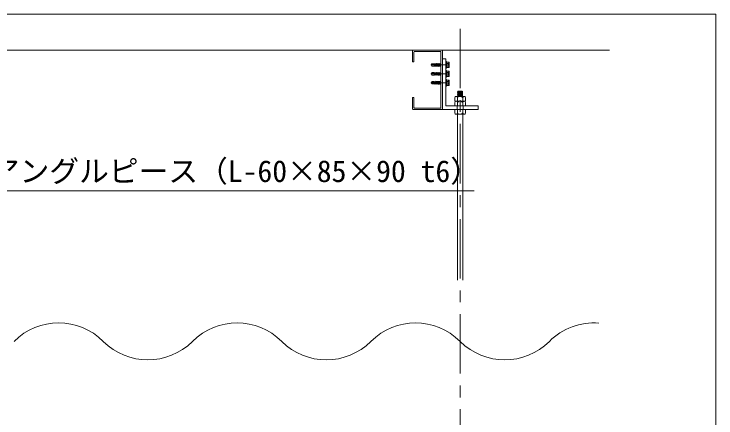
# Model space of a CAD drawing. Units: millimetres at full size, sheet at 1:20; details may follow other scales. Extents: x -4155 to 4045, y -2866 to 2834.
# Drawn here: x 2865 to 4045, y 2155 to 2834 of the extents above; entities that cross this region are included whole.
import ezdxf
from ezdxf.enums import TextEntityAlignment as Align

# ---------------------------------------------------------------- set-up
doc = ezdxf.new("R2010")
doc.units = ezdxf.units.MM
doc.header["$LTSCALE"] = 20
doc.linetypes.add('CHAIN1', pattern=[8, 5, -1, 1, -1])
for name, color, linetype, lineweight in [('1-0_断面', 7, 'Continuous', 9), ('1-1_寸法', 7, 'Continuous', 9), ('1-2_文字', 7, 'Continuous', 9), ('F-0_図枠', 7, 'Continuous', 9)]:
    doc.layers.add(name, color=color, linetype=linetype, lineweight=lineweight)
doc.styles.add('ＭＳ ゴシック', font='')
doc.styles.get('ＭＳ ゴシック').set_extended_font_data('MS Gothic')

msp = doc.modelspace()

# ---------------------------------------------------------------- linework, layer by layer
at = {"layer": '1-0_断面', "color": 4, "linetype": 'CHAIN1'}
for p, q in [((3615.01, 2809.62), (3615.01, 1194.73)), ((3597.04, 2748.8), (3565.73, 2748.8)), ((3597.04, 2733.8), (3565.73, 2733.8)), ((3597.04, 2718.8), (3565.73, 2718.8))]:
    msp.add_line(p, q, dxfattribs=at)
at = {"layer": '1-0_断面'}
for p, q in [((-175.46, 2773.8), (3865.94, 2773.8)), ((3536.14, 2773.8), (3584.14, 2773.8)), ((3535.14, 2772.8), (3535.14, 2753.8)), ((3537.44, 2770.5), (3537.44, 2753.8)), ((3581.84, 2771.5), (3538.44, 2771.5)), ((3582.84, 2677.1), (3582.84, 2770.5)), ((3585.14, 2772.8), (3585.14, 2674.8)), ((3535.14, 2753.8), (3537.44, 2753.8)), ((3585.14, 2758.8), (3591.14, 2758.8)), ((3585.14, 2758.8), (3591.14, 2758.8)), ((3585.14, 2758.8), (3591.14, 2758.8)), ((3585.14, 2674.8), (3585.14, 2758.8)), ((3591.14, 2680.8), (3591.14, 2758.8)), ((3537.44, 2677.1), (3537.44, 2693.8)), ((3606.01, 2693.78), (3606.01, 2687.8)), ((3608.26, 2695.8), (3621.76, 2695.8)), ((3610.51, 2693.3), (3610.51, 2687.8)), ((3619.51, 2693.3), (3619.51, 2687.8)), ((3624.01, 2693.78), (3624.01, 2687.8)), ((3592.14, 2679.8), (3645.14, 2679.8)), ((3606.01, 2687.8), (3608.26, 2687.8)), ((3606.01, 2685.78), (3606.01, 2679.8)), ((3606.01, 2679.8), (3624.01, 2679.8)), ((3608.26, 2687.8), (3621.76, 2687.8)), ((3610.14, 2679.8), (3610.14, 2673.8)), ((3610.51, 2685.3), (3610.51, 2679.8)), ((3615.14, 2679.8), (3615.14, 2673.8)), ((3615.14, 2679.8), (3615.14, 2673.8)), ((3615.14, 2679.8), (3615.14, 2673.8)), ((3619.51, 2685.3), (3619.51, 2679.8)), ((3620.14, 2679.8), (3620.14, 2673.8)), ((3621.76, 2687.8), (3624.01, 2687.8)), ((3624.01, 2685.78), (3624.01, 2679.8)), ((3645.14, 2679.8), (3645.14, 2673.8)), ((3645.14, 2679.8), (3645.14, 2673.8)), ((3645.14, 2679.8), (3645.14, 2673.8)), ((3536.14, 2673.8), (3560.9, 2673.8)), ((3538.44, 2676.1), (3581.84, 2676.1)), ((3560.9, 2673.8), (3584.14, 2673.8)), ((3586.14, 2673.8), (3645.14, 2673.8)), ((3606.01, 2667.83), (3606.01, 2673.8)), ((3610.51, 2668.3), (3610.51, 2673.8)), ((3619.51, 2668.3), (3619.51, 2673.8)), ((3624.01, 2667.83), (3624.01, 2673.8)), ((3608.26, 2665.8), (3621.76, 2665.8)), ((3608.26, 2665.8), (3621.76, 2665.8)), ((3610.51, 2387.05), (3610.51, 2665.8)), ((3619.51, 2387.05), (3619.51, 2665.8))]:
    msp.add_line(p, q, dxfattribs=at)
at = {"layer": '1-0_断面', "color": 4}
for p, q in [((3567.69, 2750.79), (3566.14, 2748.8)), ((3571.36, 2750.79), (3567.69, 2750.79)), ((3572.46, 2750.27), (3571.36, 2750.79)), ((3571.78, 2750.59), (3573.89, 2750.59)), ((3573.06, 2749.7), (3572.46, 2750.27)), ((3572.61, 2750.13), (3573.77, 2750.13)), ((3573.72, 2747.02), (3574.67, 2750.59)), ((3574.55, 2750.13), (3575.52, 2750.13)), ((3574.67, 2750.59), (3575.64, 2750.59)), ((3574.69, 2747.02), (3575.64, 2750.59)), ((3575.47, 2747.02), (3576.42, 2750.59)), ((3576.3, 2750.13), (3577.27, 2750.13)), ((3576.42, 2750.59), (3577.39, 2750.59)), ((3576.44, 2747.02), (3577.39, 2750.59)), ((3577.21, 2747.02), (3578.17, 2750.59)), ((3578.05, 2750.13), (3578.33, 2750.13)), ((3578.17, 2750.59), (3578.31, 2750.59)), ((3578.33, 2747.57), (3579.14, 2750.59)), ((3578.33, 2750.59), (3579.14, 2750.59)), ((3578.33, 2750.13), (3579.02, 2750.13)), ((3578.96, 2747.02), (3579.92, 2750.59)), ((3579.8, 2750.13), (3580.77, 2750.13)), ((3579.92, 2750.59), (3580.89, 2750.59)), ((3579.94, 2747.02), (3580.89, 2750.59)), ((3580.71, 2747.02), (3581.67, 2750.59)), ((3580.89, 2750.59), (3581.47, 2751.3)), ((3581.47, 2751.3), (3581.67, 2750.59)), ((3581.47, 2751.3), (3581.67, 2750.59)), ((3581.55, 2750.13), (3582.52, 2750.13)), ((3581.55, 2750.13), (3582.13, 2750.13)), ((3581.67, 2750.59), (3582.64, 2750.59)), ((3581.67, 2750.59), (3582.13, 2750.59)), ((3581.69, 2747.02), (3582.64, 2750.59)), ((3582.64, 2750.59), (3582.84, 2750.83)), ((3591.14, 2754.3), (3591.94, 2754.3)), ((3591.14, 2744.46), (3591.14, 2753.14)), ((3591.94, 2743.3), (3591.94, 2754.3)), ((3596.14, 2753.4), (3591.94, 2753.4)), ((3595.07, 2751.08), (3591.94, 2751.08)), ((3596.34, 2744.4), (3596.34, 2753.2)), ((3567.77, 2746.76), (3566.14, 2748.8)), ((3571.23, 2746.76), (3567.77, 2746.76)), ((3571.19, 2747.02), (3571.67, 2748.81)), ((3573.06, 2749.7), (3571.74, 2749.46)), ((3571.97, 2747.02), (3572.44, 2748.81)), ((3572.09, 2747.48), (3573.06, 2747.48)), ((3573.72, 2747.02), (3574.69, 2747.02)), ((3573.84, 2747.48), (3574.81, 2747.48)), ((3575.47, 2747.02), (3576.44, 2747.02)), ((3575.59, 2747.48), (3576.56, 2747.48)), ((3577.21, 2747.02), (3578.19, 2747.02)), ((3577.34, 2747.48), (3578.31, 2747.48)), ((3578.19, 2747.02), (3578.27, 2747.31)), ((3578.19, 2747.02), (3578.33, 2746.49)), ((3578.33, 2746.49), (3578.38, 2746.3)), ((3578.38, 2746.3), (3578.96, 2747.02)), ((3578.96, 2747.02), (3579.94, 2747.02)), ((3579.09, 2747.48), (3580.06, 2747.48)), ((3580.71, 2747.02), (3581.69, 2747.02)), ((3580.84, 2747.48), (3581.81, 2747.48)), ((3581.69, 2747.02), (3582.13, 2748.69)), ((3582.46, 2747.02), (3582.84, 2748.41)), ((3582.46, 2747.02), (3582.84, 2747.02)), ((3582.59, 2747.48), (3582.84, 2747.48)), ((3591.14, 2743.3), (3591.94, 2743.3)), ((3591.14, 2739.3), (3591.94, 2739.3)), ((3591.14, 2729.46), (3591.14, 2738.14)), ((3595.07, 2746.53), (3591.94, 2746.53)), ((3596.14, 2744.2), (3591.94, 2744.2)), ((3591.94, 2728.3), (3591.94, 2739.3)), ((3596.14, 2738.4), (3591.94, 2738.4)), ((3596.34, 2729.4), (3596.34, 2738.2)), ((3567.69, 2735.79), (3566.14, 2733.8)), ((3567.77, 2731.76), (3566.14, 2733.8)), ((3571.36, 2735.79), (3567.69, 2735.79)), ((3571.23, 2731.76), (3567.77, 2731.76)), ((3571.19, 2732.02), (3571.67, 2733.81)), ((3572.46, 2735.27), (3571.36, 2735.79)), ((3573.06, 2734.7), (3571.74, 2734.46)), ((3571.78, 2735.59), (3573.89, 2735.59)), ((3571.97, 2732.02), (3572.44, 2733.81)), ((3572.09, 2732.48), (3573.06, 2732.48)), ((3573.06, 2734.7), (3572.46, 2735.27)), ((3572.61, 2735.13), (3573.77, 2735.13)), ((3573.72, 2732.02), (3574.67, 2735.59)), ((3573.72, 2732.02), (3574.69, 2732.02)), ((3573.84, 2732.48), (3574.81, 2732.48)), ((3574.55, 2735.13), (3575.52, 2735.13)), ((3574.67, 2735.59), (3575.64, 2735.59)), ((3574.69, 2732.02), (3575.64, 2735.59)), ((3575.47, 2732.02), (3576.42, 2735.59)), ((3575.47, 2732.02), (3576.44, 2732.02)), ((3575.59, 2732.48), (3576.56, 2732.48)), ((3576.3, 2735.13), (3577.27, 2735.13)), ((3576.42, 2735.59), (3577.39, 2735.59)), ((3576.44, 2732.02), (3577.39, 2735.59)), ((3577.21, 2732.02), (3578.17, 2735.59)), ((3577.21, 2732.02), (3578.19, 2732.02)), ((3577.34, 2732.48), (3578.31, 2732.48)), ((3578.05, 2735.13), (3578.33, 2735.13)), ((3578.17, 2735.59), (3578.31, 2735.59)), ((3578.19, 2732.02), (3578.27, 2732.31)), ((3578.19, 2732.02), (3578.33, 2731.49)), ((3578.33, 2732.57), (3579.14, 2735.59)), ((3578.33, 2735.59), (3579.14, 2735.59)), ((3578.33, 2735.13), (3579.02, 2735.13)), ((3578.33, 2731.49), (3578.38, 2731.3)), ((3578.38, 2731.3), (3578.96, 2732.02)), ((3578.96, 2732.02), (3579.92, 2735.59)), ((3578.96, 2732.02), (3579.94, 2732.02)), ((3579.09, 2732.48), (3580.06, 2732.48)), ((3579.8, 2735.13), (3580.77, 2735.13)), ((3579.92, 2735.59), (3580.89, 2735.59)), ((3579.94, 2732.02), (3580.89, 2735.59)), ((3580.71, 2732.02), (3581.67, 2735.59)), ((3580.71, 2732.02), (3581.69, 2732.02)), ((3580.84, 2732.48), (3581.81, 2732.48)), ((3580.89, 2735.59), (3581.47, 2736.3)), ((3581.47, 2736.3), (3581.67, 2735.59)), ((3581.47, 2736.3), (3581.67, 2735.59)), ((3581.55, 2735.13), (3582.52, 2735.13)), ((3581.55, 2735.13), (3582.13, 2735.13)), ((3581.67, 2735.59), (3582.64, 2735.59)), ((3581.67, 2735.59), (3582.13, 2735.59)), ((3581.69, 2732.02), (3582.64, 2735.59)), ((3581.69, 2732.02), (3582.13, 2733.69)), ((3582.46, 2732.02), (3582.84, 2733.41)), ((3582.46, 2732.02), (3582.84, 2732.02)), ((3582.59, 2732.48), (3582.84, 2732.48)), ((3582.64, 2735.59), (3582.84, 2735.83)), ((3591.14, 2728.3), (3591.94, 2728.3)), ((3595.07, 2736.08), (3591.94, 2736.08)), ((3595.07, 2731.53), (3591.94, 2731.53)), ((3596.14, 2729.2), (3591.94, 2729.2)), ((3567.69, 2720.79), (3566.14, 2718.8)), ((3567.77, 2716.76), (3566.14, 2718.8)), ((3571.36, 2720.79), (3567.69, 2720.79)), ((3571.23, 2716.76), (3567.77, 2716.76)), ((3571.19, 2717.02), (3571.67, 2718.81)), ((3572.46, 2720.27), (3571.36, 2720.79)), ((3573.06, 2719.7), (3571.74, 2719.46)), ((3571.78, 2720.59), (3573.89, 2720.59)), ((3571.97, 2717.02), (3572.44, 2718.81)), ((3572.09, 2717.48), (3573.06, 2717.48)), ((3573.06, 2719.7), (3572.46, 2720.27)), ((3572.61, 2720.13), (3573.77, 2720.13)), ((3573.72, 2717.02), (3574.67, 2720.59)), ((3573.72, 2717.02), (3574.69, 2717.02)), ((3573.84, 2717.48), (3574.81, 2717.48)), ((3574.55, 2720.13), (3575.52, 2720.13)), ((3574.67, 2720.59), (3575.64, 2720.59)), ((3574.69, 2717.02), (3575.64, 2720.59)), ((3575.47, 2717.02), (3576.42, 2720.59)), ((3575.47, 2717.02), (3576.44, 2717.02)), ((3575.59, 2717.48), (3576.56, 2717.48)), ((3576.3, 2720.13), (3577.27, 2720.13)), ((3576.42, 2720.59), (3577.39, 2720.59)), ((3576.44, 2717.02), (3577.39, 2720.59)), ((3577.21, 2717.02), (3578.17, 2720.59)), ((3577.21, 2717.02), (3578.19, 2717.02)), ((3577.34, 2717.48), (3578.31, 2717.48)), ((3578.05, 2720.13), (3578.33, 2720.13)), ((3578.17, 2720.59), (3578.31, 2720.59)), ((3578.19, 2717.02), (3578.27, 2717.31)), ((3578.19, 2717.02), (3578.33, 2716.49)), ((3578.33, 2717.57), (3579.14, 2720.59)), ((3578.33, 2720.59), (3579.14, 2720.59)), ((3578.33, 2720.13), (3579.02, 2720.13)), ((3578.33, 2716.49), (3578.38, 2716.3)), ((3578.38, 2716.3), (3578.96, 2717.02)), ((3578.96, 2717.02), (3579.92, 2720.59)), ((3578.96, 2717.02), (3579.94, 2717.02)), ((3579.09, 2717.48), (3580.06, 2717.48)), ((3579.8, 2720.13), (3580.77, 2720.13)), ((3579.92, 2720.59), (3580.89, 2720.59)), ((3579.94, 2717.02), (3580.89, 2720.59)), ((3580.71, 2717.02), (3581.67, 2720.59)), ((3580.71, 2717.02), (3581.69, 2717.02)), ((3580.84, 2717.48), (3581.81, 2717.48)), ((3580.89, 2720.59), (3581.47, 2721.3)), ((3581.47, 2721.3), (3581.67, 2720.59)), ((3581.47, 2721.3), (3581.67, 2720.59)), ((3581.55, 2720.13), (3582.52, 2720.13)), ((3581.55, 2720.13), (3582.13, 2720.13)), ((3581.67, 2720.59), (3582.64, 2720.59)), ((3581.67, 2720.59), (3582.13, 2720.59)), ((3581.69, 2717.02), (3582.64, 2720.59)), ((3581.69, 2717.02), (3582.13, 2718.69)), ((3582.46, 2717.02), (3582.84, 2718.41)), ((3582.46, 2717.02), (3582.84, 2717.02)), ((3582.59, 2717.48), (3582.84, 2717.48)), ((3582.64, 2720.59), (3582.84, 2720.83)), ((3591.14, 2724.3), (3591.94, 2724.3)), ((3591.14, 2714.46), (3591.14, 2723.14)), ((3591.94, 2713.3), (3591.94, 2724.3)), ((3596.14, 2723.4), (3591.94, 2723.4)), ((3595.07, 2721.08), (3591.94, 2721.08)), ((3595.07, 2716.53), (3591.94, 2716.53)), ((3596.34, 2714.4), (3596.34, 2723.2)), ((3591.14, 2713.3), (3591.94, 2713.3)), ((3596.14, 2714.2), (3591.94, 2714.2)), ((3610.51, 2703.77), (3611.31, 2703.26)), ((3610.51, 2702.62), (3611.31, 2702.11)), ((3618.71, 2704.71), (3611.31, 2704.41)), ((3618.71, 2703.56), (3611.31, 2703.26)), ((3619.51, 2704.14), (3618.71, 2704.71)), ((3619.51, 2704.14), (3618.71, 2703.56)), ((3619.51, 2702.99), (3618.71, 2703.56)), ((3619.51, 2702.99), (3618.71, 2702.41)), ((3610.51, 2701.47), (3611.31, 2700.96)), ((3610.51, 2700.32), (3611.31, 2699.81)), ((3610.51, 2699.17), (3611.31, 2698.66)), ((3610.51, 2698.02), (3611.31, 2697.51)), ((3610.51, 2696.87), (3611.31, 2696.36)), ((3610.61, 2695.8), (3611.31, 2696.36)), ((3618.71, 2702.41), (3611.31, 2702.11)), ((3618.71, 2701.26), (3611.31, 2700.96)), ((3618.71, 2700.11), (3611.31, 2699.81)), ((3618.71, 2698.96), (3611.31, 2698.66)), ((3618.71, 2697.81), (3611.31, 2697.51)), ((3618.71, 2696.66), (3611.31, 2696.36)), ((3619.51, 2696.09), (3612.54, 2695.8)), ((3619.51, 2701.84), (3618.71, 2702.41)), ((3619.51, 2701.84), (3618.71, 2701.26)), ((3619.51, 2700.69), (3618.71, 2701.26)), ((3619.51, 2700.69), (3618.71, 2700.11)), ((3619.51, 2699.54), (3618.71, 2700.11)), ((3619.51, 2699.54), (3618.71, 2698.96)), ((3619.51, 2698.39), (3618.71, 2698.96)), ((3619.51, 2698.39), (3618.71, 2697.81)), ((3619.51, 2697.24), (3618.71, 2697.81)), ((3619.51, 2697.24), (3618.71, 2696.66)), ((3619.51, 2696.09), (3618.71, 2696.66)), ((3619.51, 2696.09), (3619.12, 2695.8))]:
    msp.add_line(p, q, dxfattribs=at)
for points in [[(3571.97, 2747.02), (3572.94, 2747.02), (3573.89, 2750.59)], [(3573.89, 2750.59), (3574.47, 2751.3), (3574.67, 2750.59)], [(3575.64, 2750.59), (3576.22, 2751.3), (3576.42, 2750.59)], [(3577.39, 2750.59), (3577.97, 2751.3), (3578.17, 2750.59)], [(3579.14, 2750.59), (3579.72, 2751.3), (3579.92, 2750.59)], [(3571.19, 2747.02), (3571.39, 2746.3), (3571.97, 2747.02)], [(3571.67, 2748.81), (3572.25, 2749.52), (3572.44, 2748.81)], [(3572.94, 2747.02), (3573.14, 2746.3), (3573.72, 2747.02)], [(3574.69, 2747.02), (3574.88, 2746.3), (3575.47, 2747.02)], [(3576.44, 2747.02), (3576.63, 2746.3), (3577.21, 2747.02)], [(3579.94, 2747.02), (3580.13, 2746.3), (3580.71, 2747.02)], [(3581.69, 2747.02), (3581.88, 2746.3), (3582.46, 2747.02)], [(3581.69, 2747.02), (3581.88, 2746.3), (3582.13, 2746.61)], [(3571.19, 2732.02), (3571.39, 2731.3), (3571.97, 2732.02)], [(3571.67, 2733.81), (3572.25, 2734.52), (3572.44, 2733.81)], [(3571.97, 2732.02), (3572.94, 2732.02), (3573.89, 2735.59)], [(3572.94, 2732.02), (3573.14, 2731.3), (3573.72, 2732.02)], [(3573.89, 2735.59), (3574.47, 2736.3), (3574.67, 2735.59)], [(3574.69, 2732.02), (3574.88, 2731.3), (3575.47, 2732.02)], [(3575.64, 2735.59), (3576.22, 2736.3), (3576.42, 2735.59)], [(3576.44, 2732.02), (3576.63, 2731.3), (3577.21, 2732.02)], [(3577.39, 2735.59), (3577.97, 2736.3), (3578.17, 2735.59)], [(3579.14, 2735.59), (3579.72, 2736.3), (3579.92, 2735.59)], [(3579.94, 2732.02), (3580.13, 2731.3), (3580.71, 2732.02)], [(3581.69, 2732.02), (3581.88, 2731.3), (3582.46, 2732.02)], [(3581.69, 2732.02), (3581.88, 2731.3), (3582.13, 2731.61)], [(3571.19, 2717.02), (3571.39, 2716.3), (3571.97, 2717.02)], [(3571.67, 2718.81), (3572.25, 2719.52), (3572.44, 2718.81)], [(3571.97, 2717.02), (3572.94, 2717.02), (3573.89, 2720.59)], [(3572.94, 2717.02), (3573.14, 2716.3), (3573.72, 2717.02)], [(3573.89, 2720.59), (3574.47, 2721.3), (3574.67, 2720.59)], [(3574.69, 2717.02), (3574.88, 2716.3), (3575.47, 2717.02)], [(3575.64, 2720.59), (3576.22, 2721.3), (3576.42, 2720.59)], [(3576.44, 2717.02), (3576.63, 2716.3), (3577.21, 2717.02)], [(3577.39, 2720.59), (3577.97, 2721.3), (3578.17, 2720.59)], [(3579.14, 2720.59), (3579.72, 2721.3), (3579.92, 2720.59)], [(3579.94, 2717.02), (3580.13, 2716.3), (3580.71, 2717.02)], [(3581.69, 2717.02), (3581.88, 2716.3), (3582.46, 2717.02)], [(3581.69, 2717.02), (3581.88, 2716.3), (3582.13, 2716.61)], [(3619.51, 2704.14), (3610.51, 2703.77), (3611.31, 2704.41)], [(3619.51, 2702.99), (3610.51, 2702.62), (3611.31, 2703.26)], [(3619.51, 2701.84), (3610.51, 2701.47), (3611.31, 2702.11)], [(3619.51, 2700.69), (3610.51, 2700.32), (3611.31, 2700.96)], [(3619.51, 2699.54), (3610.51, 2699.17), (3611.31, 2699.81)], [(3619.51, 2698.39), (3610.51, 2698.02), (3611.31, 2698.66)], [(3619.51, 2697.24), (3610.51, 2696.87), (3611.31, 2697.51)]]:
    msp.add_lwpolyline(points, dxfattribs=at)
at = {"layer": '1-0_断面'}
msp.add_lwpolyline([(3535.14, 2674.8), (3535.14, 2693.8), (3537.44, 2693.8)], dxfattribs=at)
for centre, radius, start, end in [((3536.14, 2772.8), 1, 90, 180), ((3584.14, 2772.8), 1, 0, 90), ((3538.44, 2770.5), 1, 90, 180), ((3581.84, 2770.5), 1, 0, 90), ((3608.26, 2693.54), 2.26, 353.97439, 173.97475), ((3615.01, 2690.5), 5.3, 31.89078, 148.10921), ((3621.76, 2693.54), 2.26, 6.02525, 186.02559), ((3592.14, 2680.8), 1, 180, 270), ((3608.26, 2685.54), 2.26, 353.97439, 173.97475), ((3615.01, 2682.5), 5.3, 31.89078, 148.10921), ((3621.76, 2685.54), 2.26, 6.02525, 186.02559), ((3536.14, 2674.8), 1, 180, 270), ((3538.44, 2677.1), 1, 180, 270), ((3581.84, 2677.1), 1, 270, 0), ((3584.14, 2674.8), 1, 270, 0), ((3586.14, 2674.8), 1, 180, 270), ((3608.26, 2668.07), 2.26, 186.02525, 6.02561), ((3615.01, 2671.1), 5.3, 211.89079, 328.10922), ((3621.76, 2668.07), 2.26, 173.97441, 353.97475)]:
    msp.add_arc(centre, radius, start, end, dxfattribs=at)
at = {"layer": '1-0_断面', "color": 4}
for centre, radius, start, end in [((3595.19, 2752.22), 1.15, 263.97439, 98.42494), ((3593.65, 2748.8), 2.68, 301.89078, 58.10921), ((3596.14, 2753.2), 0.2, 0, 90), ((3571.39, 2728.11), 21.35, 89.06783, 104.2543), ((3595.19, 2737.22), 1.15, 263.97439, 98.42494), ((3595.19, 2745.39), 1.15, 276.02525, 96.02559), ((3596.14, 2744.4), 0.2, 270, 0), ((3596.14, 2738.2), 0.2, 0, 90), ((3571.39, 2713.11), 21.35, 89.06783, 104.2543), ((3593.65, 2733.8), 2.68, 301.89078, 58.10921), ((3595.19, 2730.39), 1.15, 276.02525, 96.02559), ((3596.14, 2729.4), 0.2, 270, 0), ((3571.39, 2698.11), 21.35, 89.06783, 104.2543), ((3595.19, 2722.22), 1.15, 263.97439, 98.42494), ((3593.65, 2718.8), 2.68, 301.89078, 58.10921), ((3595.19, 2715.39), 1.15, 276.02525, 96.02559), ((3596.14, 2723.2), 0.2, 0, 90), ((3596.14, 2714.4), 0.2, 270, 0)]:
    msp.add_arc(centre, radius, start, end, dxfattribs=at)
at = {"layer": '1-1_寸法'}
for centre, start, end in [((2940.01, 2208.86), 45, 135), ((3240.01, 2208.86), 45, 135), ((3540.01, 2208.86), 45, 135), ((3840.01, 2208.86), 85.57469, 135), ((3090.01, 2358.86), 225, 315), ((3390.01, 2358.86), 225, 315), ((3690.01, 2358.86), 225, 315)]:
    msp.add_arc(centre, 106.07, start, end, dxfattribs=at)
at = {"layer": '1-2_文字'}
msp.add_line((2824.03, 2537.15), (3638.56, 2537.15), dxfattribs=at)
at = {"layer": 'F-0_図枠'}
msp.add_line((4045.15, 2834.35), (-4154.85, 2834.35), dxfattribs=at)
msp.add_lwpolyline([(4045.15, -2865.65), (4045.15, 329.63), (4045.15, 2834.35)], dxfattribs=at)

# ---------------------------------------------------------------- texts
at = {"layer": '1-2_文字', "style": 'ＭＳ ゴシック'}
msp.add_text('アングルピース（L-60×85×90 t6）', height=36.66, dxfattribs=at).set_placement((2824.34, 2540.79), align=Align.BOTTOM_LEFT)

doc.saveas('drawing.dxf')
